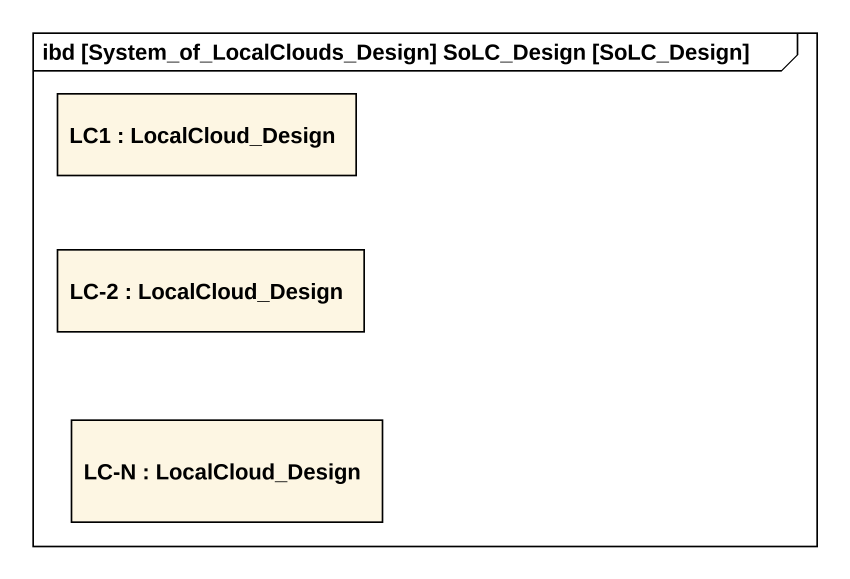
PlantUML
@startuml
mainframe ibd [System_of_LocalClouds_Design] SoLC_Design [SoLC_Design]
rectangle "LC1 : LocalCloud_Design" as LC1
rectangle "LC-2 : LocalCloud_Design" as LC_2
rectangle "LC-N : LocalCloud_Design" as LC_N
@enduml
